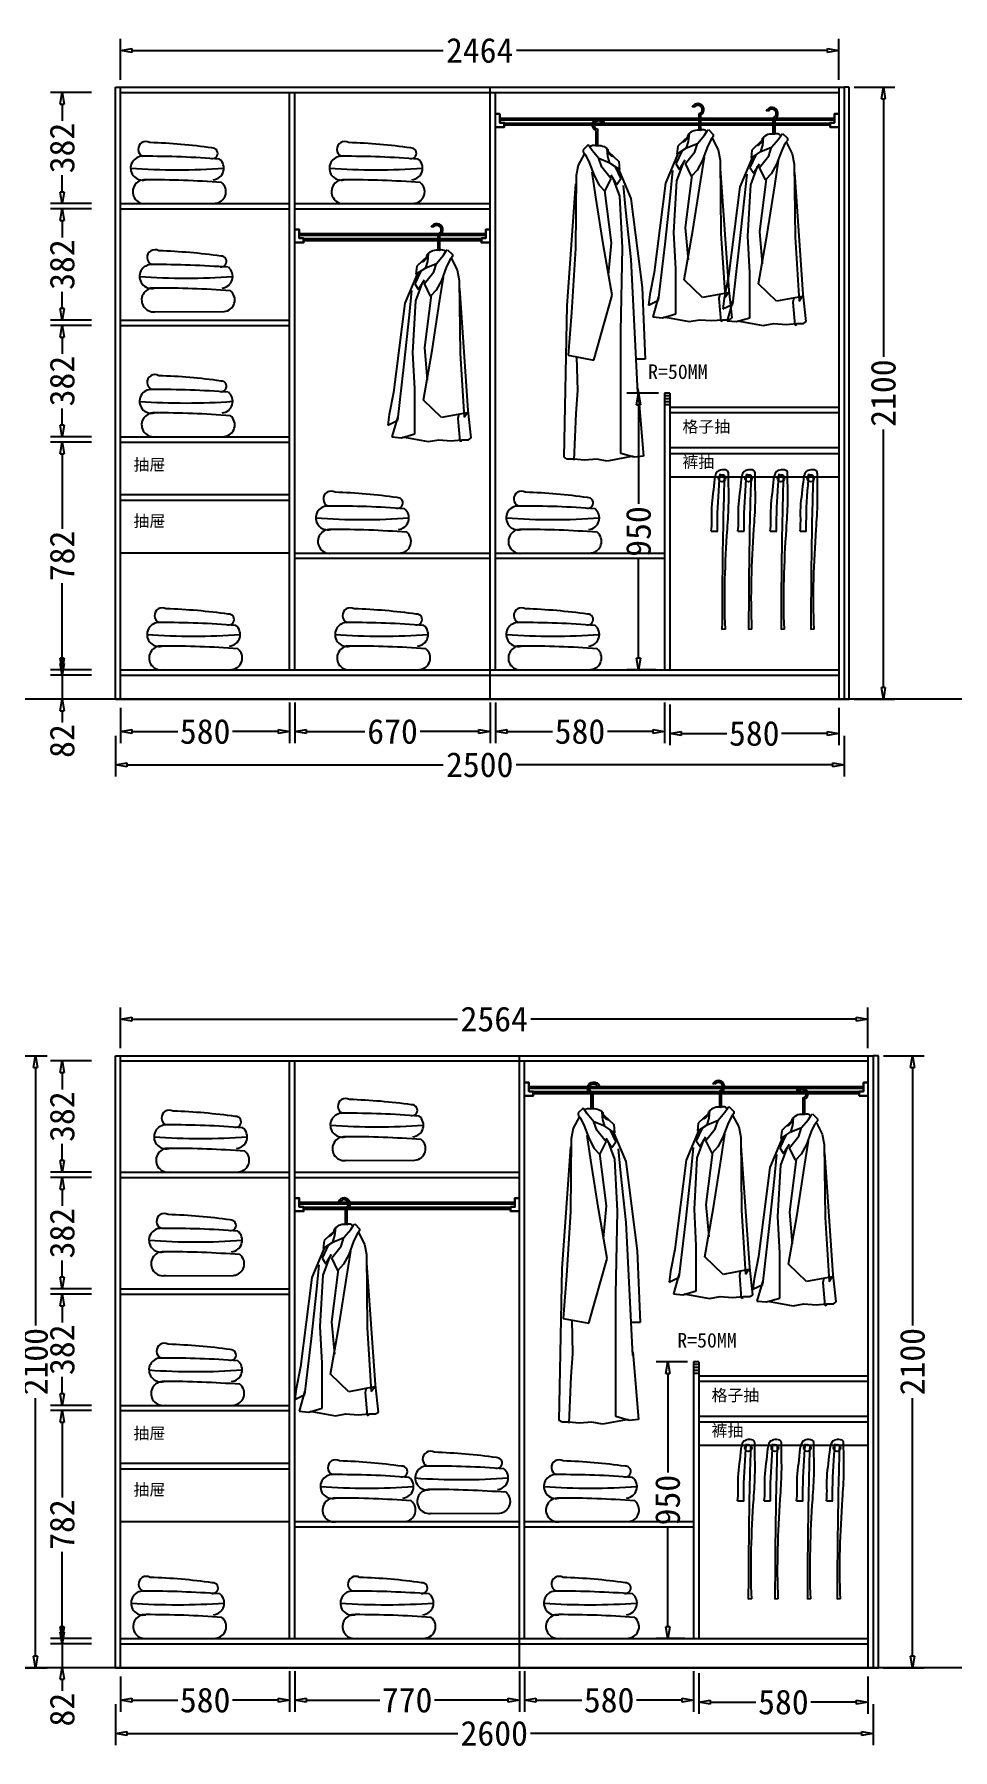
# Model space of a CAD drawing. Header units: millimetres. Extents: x 304407 to 361076, y -1262425 to -1203358.
# Drawn here: x 318315 to 321466, y -1242482 to -1236596 of the extents above; entities that cross this region are included whole.
import ezdxf

# ---------------------------------------------------------------- set-up
doc = ezdxf.new("R2010")
doc.units = ezdxf.units.MM
doc.header["$LTSCALE"] = 20
doc.layers.get('Defpoints').update_dxf_attribs({"color": 250})
for name, color, linetype in [('4', 1, 'Continuous'), ('6', 6, 'Continuous'), ('8', 8, 'Continuous'), ('LAYER10', 11, 'Continuous'), ('LAYER8', 11, 'Continuous'), ('图层3', 4, 'Continuous'), ('墙体', 40, 'Continuous')]:
    doc.layers.add(name, color=color, linetype=linetype)
doc.styles.get("Standard").update_dxf_attribs({"font": 'SimSun.ttf', "height": 85})
doc.styles.add('text', font='SimSun.ttf', dxfattribs={"height": 85})
doc.dimstyles.new('周文晶', dxfattribs={"dimtxt": 70, "dimasz": 40, "dimexe": 40, "dimexo": 30, "dimgap": 10, "dimtad": 0, "dimdec": 0, "dimtxsty": 'Standard', "dimblk": 'CLOSEDBLANK', "dimcen": 200, "dimclrd": 256, "dimclre": 256, "dimadec": 0, "dimazin": 0, "dimtfac": 1, "dimtdec": 0, "dimtmove": 0, "dimatfit": 3, "dimldrblk": 'CLOSEDBLANK', "dimfxl": 100, "dimfxlon": 1, "dimarcsym": 0})

# ---------------------------------------------------------------- blocks, each defined once
blk = doc.blocks.new('_ClosedBlank')
at = {"color": 0, "linetype": 'ByBlock', "lineweight": -2}
for p, q in [((-1, 0.17), (0, 0)), ((-1, 0.17), (-1, -0.17)), ((0, 0), (-1, -0.17))]:
    blk.add_line(p, q, dxfattribs=at)
blk = doc.blocks.new('*D1506')
at = {"lineweight": -2, "transparency": 16777216}
for p, q in [((318611.1, -1238907.1), (318611.1, -1239028.7)), ((319191.1, -1238888.7), (319191.1, -1239028.7)), ((318651.1, -1238988.7), (318807, -1238988.7)), ((319151.1, -1238988.7), (318995.1, -1238988.7))]:
    blk.add_line(p, q, dxfattribs=at)
at = {"layer": 'Defpoints', "color": 0, "transparency": 16777216}
for p in [(319191.1, -1238777.1), (318611.1, -1238877.1), (319191.1, -1238988.7)]:
    blk.add_point(p, dxfattribs=at)
at = {"lineweight": -2, "transparency": 16777216, "xscale": 40, "yscale": 40, "zscale": 40, "rotation": 180}
blk.add_blockref('_ClosedBlank', (318611.1, -1238988.7), dxfattribs=at)
at = {"lineweight": -2, "transparency": 16777216, "xscale": 40, "yscale": 40, "zscale": 40}
blk.add_blockref('_ClosedBlank', (319191.1, -1238988.7), dxfattribs=at)
at = {"color": 0, "transparency": 16777216, "insert": (318901.1, -1238988.7), "char_height": 85, "attachment_point": 5}
blk.add_mtext('580', dxfattribs=at)
blk = doc.blocks.new('*D1507')
at = {"lineweight": -2, "transparency": 16777216}
for p, q in [((319897.1, -1238888.7), (319897.1, -1239028.7)), ((320477.1, -1238888.7), (320477.1, -1239028.7)), ((319937.1, -1238988.7), (320093, -1238988.7)), ((320437.1, -1238988.7), (320281.1, -1238988.7))]:
    blk.add_line(p, q, dxfattribs=at)
at = {"layer": 'Defpoints', "color": 0, "transparency": 16777216}
for p in [(319897.1, -1236795.1), (320477.1, -1238777.1), (320477.1, -1238988.7)]:
    blk.add_point(p, dxfattribs=at)
at = {"lineweight": -2, "transparency": 16777216, "xscale": 40, "yscale": 40, "zscale": 40, "rotation": 180}
blk.add_blockref('_ClosedBlank', (319897.1, -1238988.7), dxfattribs=at)
at = {"lineweight": -2, "transparency": 16777216, "xscale": 40, "yscale": 40, "zscale": 40}
blk.add_blockref('_ClosedBlank', (320477.1, -1238988.7), dxfattribs=at)
at = {"color": 0, "transparency": 16777216, "insert": (320187.1, -1238988.7), "char_height": 85, "attachment_point": 5}
blk.add_mtext('580', dxfattribs=at)
blk = doc.blocks.new('*D1508')
at = {"lineweight": -2, "transparency": 16777216}
for p, q in [((318611.1, -1236751.7), (318611.1, -1236611.7)), ((321075.1, -1236751.7), (321075.1, -1236611.7)), ((318651.1, -1236651.7), (319717.4, -1236651.7)), ((321035.1, -1236651.7), (319968.8, -1236651.7))]:
    blk.add_line(p, q, dxfattribs=at)
at = {"layer": 'Defpoints', "color": 0, "transparency": 16777216}
for p in [(321075.1, -1236651.7), (318611.1, -1236795.1), (321075.1, -1236795.1)]:
    blk.add_point(p, dxfattribs=at)
at = {"lineweight": -2, "transparency": 16777216, "xscale": 40, "yscale": 40, "zscale": 40, "rotation": 180}
blk.add_blockref('_ClosedBlank', (318611.1, -1236651.7), dxfattribs=at)
at = {"lineweight": -2, "transparency": 16777216, "xscale": 40, "yscale": 40, "zscale": 40}
blk.add_blockref('_ClosedBlank', (321075.1, -1236651.7), dxfattribs=at)
at = {"color": 0, "transparency": 16777216, "insert": (319843.1, -1236651.7), "char_height": 85, "attachment_point": 5}
blk.add_mtext('2464', dxfattribs=at)
blk = doc.blocks.new('*D1509')
at = {"lineweight": -2, "transparency": 16777216}
for p, q in [((318593.1, -1239002.8), (318593.1, -1239142.8)), ((321093.1, -1239002.8), (321093.1, -1239142.8)), ((318633.1, -1239102.8), (319718.3, -1239102.8)), ((321053.1, -1239102.8), (319967.8, -1239102.8))]:
    blk.add_line(p, q, dxfattribs=at)
at = {"layer": 'Defpoints', "color": 0, "transparency": 16777216}
for p in [(318593.1, -1238877.1), (321093.1, -1238877.1), (321093.1, -1239102.8)]:
    blk.add_point(p, dxfattribs=at)
at = {"lineweight": -2, "transparency": 16777216, "xscale": 40, "yscale": 40, "zscale": 40, "rotation": 180}
blk.add_blockref('_ClosedBlank', (318593.1, -1239102.8), dxfattribs=at)
at = {"lineweight": -2, "transparency": 16777216, "xscale": 40, "yscale": 40, "zscale": 40}
blk.add_blockref('_ClosedBlank', (321093.1, -1239102.8), dxfattribs=at)
at = {"color": 0, "transparency": 16777216, "insert": (319843.1, -1239102.8), "char_height": 85, "attachment_point": 5}
blk.add_mtext('2500', dxfattribs=at)
blk = doc.blocks.new('*D1510')
at = {"lineweight": -2, "transparency": 16777216}
for p, q in [((321128, -1236777.1), (321268, -1236777.1)), ((321228, -1236817.1), (321228, -1237702.4)), ((321228, -1238837.1), (321228, -1237951.9)), ((321128, -1238877.1), (321268, -1238877.1))]:
    blk.add_line(p, q, dxfattribs=at)
at = {"layer": 'Defpoints', "color": 0, "transparency": 16777216}
for p in [(321093.1, -1236777.1), (321228, -1236777.1), (321093.1, -1238877.1)]:
    blk.add_point(p, dxfattribs=at)
at = {"lineweight": -2, "transparency": 16777216, "xscale": 40, "yscale": 40, "zscale": 40}
for p, rotation in [((321228, -1236777.1), 90), ((321228, -1238877.1), 270)]:
    blk.add_blockref('_ClosedBlank', p, dxfattribs=dict(at, rotation=rotation))
at = {"color": 0, "transparency": 16777216, "insert": (321228, -1237827.1), "char_height": 85, "attachment_point": 5, "rotation": 90}
blk.add_mtext('2100', dxfattribs=at)
blk = doc.blocks.new('*D1511')
at = {"lineweight": -2, "transparency": 16777216}
for p, q in [((320456.1, -1237827.1), (320348.1, -1237827.1)), ((320388.1, -1237867.1), (320388.1, -1238207.1)), ((320388.1, -1238737.1), (320388.1, -1238397.1)), ((320447.1, -1238777.1), (320348.1, -1238777.1))]:
    blk.add_line(p, q, dxfattribs=at)
at = {"layer": 'Defpoints', "color": 0, "transparency": 16777216}
for p in [(320486.1, -1237827.1), (320388.1, -1238777.1), (320477.1, -1238777.1)]:
    blk.add_point(p, dxfattribs=at)
at = {"lineweight": -2, "transparency": 16777216, "xscale": 40, "yscale": 40, "zscale": 40}
for p, rotation in [((320388.1, -1237827.1), 90), ((320388.1, -1238777.1), 270)]:
    blk.add_blockref('_ClosedBlank', p, dxfattribs=dict(at, rotation=rotation))
at = {"color": 0, "transparency": 16777216, "insert": (320388.1, -1238302.1), "char_height": 85, "attachment_point": 5, "rotation": 90}
blk.add_mtext('950', dxfattribs=at)
blk = doc.blocks.new('*D1512')
at = {"lineweight": -2, "transparency": 16777216}
for p, q in [((320495.1, -1238895.3), (320495.1, -1239035.3)), ((321075.1, -1238907.1), (321075.1, -1239035.3)), ((320535.1, -1238995.3), (320691, -1238995.3)), ((321035.1, -1238995.3), (320879.1, -1238995.3))]:
    blk.add_line(p, q, dxfattribs=at)
at = {"layer": 'Defpoints', "color": 0, "transparency": 16777216}
for p in [(320495.1, -1238777.1), (321075.1, -1238877.1), (321075.1, -1238995.3)]:
    blk.add_point(p, dxfattribs=at)
at = {"lineweight": -2, "transparency": 16777216, "xscale": 40, "yscale": 40, "zscale": 40, "rotation": 180}
blk.add_blockref('_ClosedBlank', (320495.1, -1238995.3), dxfattribs=at)
at = {"lineweight": -2, "transparency": 16777216, "xscale": 40, "yscale": 40, "zscale": 40}
blk.add_blockref('_ClosedBlank', (321075.1, -1238995.3), dxfattribs=at)
at = {"color": 0, "transparency": 16777216, "insert": (320785.1, -1238995.3), "char_height": 85, "attachment_point": 5}
blk.add_mtext('580', dxfattribs=at)
blk = doc.blocks.new('*D1513')
at = {"lineweight": -2, "transparency": 16777216}
for p, q in [((318410.8, -1238755.1), (318410.8, -1238715.1)), ((318510.8, -1238795.1), (318370.8, -1238795.1)), ((318410.8, -1238795.1), (318410.8, -1238877.1)), ((318510.8, -1238877.1), (318370.8, -1238877.1)), ((318410.8, -1238917.1), (318410.8, -1238957.1))]:
    blk.add_line(p, q, dxfattribs=at)
at = {"layer": 'Defpoints', "color": 0, "transparency": 16777216}
for p in [(318410.8, -1238795.1), (318611.1, -1238795.1), (318593.1, -1238877.1)]:
    blk.add_point(p, dxfattribs=at)
at = {"lineweight": -2, "transparency": 16777216, "xscale": 40, "yscale": 40, "zscale": 40}
for p, rotation in [((318410.8, -1238795.1), 270), ((318410.8, -1238877.1), 90)]:
    blk.add_blockref('_ClosedBlank', p, dxfattribs=dict(at, rotation=rotation))
at = {"color": 0, "transparency": 16777216, "insert": (318410.8, -1239021.2), "char_height": 85, "attachment_point": 5, "rotation": 90}
blk.add_mtext('82', dxfattribs=at)
blk = doc.blocks.new('*D1514')
at = {"lineweight": -2, "transparency": 16777216}
for p, q in [((318510.8, -1237995.1), (318370.8, -1237995.1)), ((318410.8, -1238035.1), (318410.8, -1238293)), ((318410.8, -1238737.1), (318410.8, -1238479.2)), ((318510.8, -1238777.1), (318370.8, -1238777.1))]:
    blk.add_line(p, q, dxfattribs=at)
at = {"layer": 'Defpoints', "color": 0, "transparency": 16777216}
for p in [(318410.8, -1237995.1), (318611.1, -1237995.1), (318611.1, -1238777.1)]:
    blk.add_point(p, dxfattribs=at)
at = {"lineweight": -2, "transparency": 16777216, "xscale": 40, "yscale": 40, "zscale": 40}
for p, rotation in [((318410.8, -1237995.1), 90), ((318410.8, -1238777.1), 270)]:
    blk.add_blockref('_ClosedBlank', p, dxfattribs=dict(at, rotation=rotation))
at = {"color": 0, "transparency": 16777216, "insert": (318410.8, -1238386.1), "char_height": 85, "attachment_point": 5, "rotation": 90}
blk.add_mtext('782', dxfattribs=at)
blk = doc.blocks.new('*D1515')
at = {"lineweight": -2, "transparency": 16777216}
for p, q in [((318510.8, -1237595.1), (318370.8, -1237595.1)), ((318410.8, -1237635.1), (318410.8, -1237692.8)), ((318410.8, -1237937.1), (318410.8, -1237879.5)), ((318510.8, -1237977.1), (318370.8, -1237977.1))]:
    blk.add_line(p, q, dxfattribs=at)
at = {"layer": 'Defpoints', "color": 0, "transparency": 16777216}
for p in [(318410.8, -1237595.1), (318611.1, -1237595.1), (318611.1, -1237977.1)]:
    blk.add_point(p, dxfattribs=at)
at = {"lineweight": -2, "transparency": 16777216, "xscale": 40, "yscale": 40, "zscale": 40}
for p, rotation in [((318410.8, -1237595.1), 90), ((318410.8, -1237977.1), 270)]:
    blk.add_blockref('_ClosedBlank', p, dxfattribs=dict(at, rotation=rotation))
at = {"color": 0, "transparency": 16777216, "insert": (318410.8, -1237786.1), "char_height": 85, "attachment_point": 5, "rotation": 90}
blk.add_mtext('382', dxfattribs=at)
blk = doc.blocks.new('*D1516')
at = {"lineweight": -2, "transparency": 16777216}
for p, q in [((318510.8, -1237195.1), (318370.8, -1237195.1)), ((318410.8, -1237235.1), (318410.8, -1237292.8)), ((318410.8, -1237537.1), (318410.8, -1237479.5)), ((318510.8, -1237577.1), (318370.8, -1237577.1))]:
    blk.add_line(p, q, dxfattribs=at)
at = {"layer": 'Defpoints', "color": 0, "transparency": 16777216}
for p in [(318410.8, -1237195.1), (318611.1, -1237195.1), (318611.1, -1237577.1)]:
    blk.add_point(p, dxfattribs=at)
at = {"lineweight": -2, "transparency": 16777216, "xscale": 40, "yscale": 40, "zscale": 40}
for p, rotation in [((318410.8, -1237195.1), 90), ((318410.8, -1237577.1), 270)]:
    blk.add_blockref('_ClosedBlank', p, dxfattribs=dict(at, rotation=rotation))
at = {"color": 0, "transparency": 16777216, "insert": (318410.8, -1237386.1), "char_height": 85, "attachment_point": 5, "rotation": 90}
blk.add_mtext('382', dxfattribs=at)
blk = doc.blocks.new('*D1517')
at = {"lineweight": -2, "transparency": 16777216}
for p, q in [((318510.8, -1236795.1), (318370.8, -1236795.1)), ((318410.8, -1236835.1), (318410.8, -1236892.8)), ((318410.8, -1237137.1), (318410.8, -1237079.5)), ((318510.8, -1237177.1), (318370.8, -1237177.1))]:
    blk.add_line(p, q, dxfattribs=at)
at = {"layer": 'Defpoints', "color": 0, "transparency": 16777216}
for p in [(318410.8, -1236795.1), (318611.1, -1236795.1), (318611.1, -1237177.1)]:
    blk.add_point(p, dxfattribs=at)
at = {"lineweight": -2, "transparency": 16777216, "xscale": 40, "yscale": 40, "zscale": 40}
for p, rotation in [((318410.8, -1236795.1), 90), ((318410.8, -1237177.1), 270)]:
    blk.add_blockref('_ClosedBlank', p, dxfattribs=dict(at, rotation=rotation))
at = {"color": 0, "transparency": 16777216, "insert": (318410.8, -1236986.1), "char_height": 85, "attachment_point": 5, "rotation": 90}
blk.add_mtext('382', dxfattribs=at)
blk = doc.blocks.new('*D1518')
at = {"lineweight": -2, "transparency": 16777216}
for p, q in [((319209.1, -1238888.7), (319209.1, -1239028.7)), ((319879.1, -1238888.7), (319879.1, -1239028.7)), ((319249.1, -1238988.7), (319449.3, -1238988.7)), ((319839.1, -1238988.7), (319638.9, -1238988.7))]:
    blk.add_line(p, q, dxfattribs=at)
at = {"layer": 'Defpoints', "color": 0, "transparency": 16777216}
for p in [(319209.1, -1238777.1), (319879.1, -1238777.1), (319879.1, -1238988.7)]:
    blk.add_point(p, dxfattribs=at)
at = {"lineweight": -2, "transparency": 16777216, "xscale": 40, "yscale": 40, "zscale": 40, "rotation": 180}
blk.add_blockref('_ClosedBlank', (319209.1, -1238988.7), dxfattribs=at)
at = {"lineweight": -2, "transparency": 16777216, "xscale": 40, "yscale": 40, "zscale": 40}
blk.add_blockref('_ClosedBlank', (319879.1, -1238988.7), dxfattribs=at)
at = {"color": 0, "transparency": 16777216, "insert": (319544.1, -1238988.7), "char_height": 85, "attachment_point": 5}
blk.add_mtext('670', dxfattribs=at)
blk = doc.blocks.new('*D1586')
at = {"lineweight": -2, "transparency": 16777216}
for p, q in [((318219.2, -1240100.9), (318359.2, -1240100.9)), ((318319.2, -1240140.9), (318319.2, -1241026.2)), ((318319.2, -1242160.9), (318319.2, -1241275.7)), ((318219.2, -1242200.9), (318359.2, -1242200.9))]:
    blk.add_line(p, q, dxfattribs=at)
at = {"layer": 'Defpoints', "color": 0, "transparency": 16777216}
for p in [(318184.3, -1240100.9), (318319.2, -1240100.9), (318184.3, -1242200.9)]:
    blk.add_point(p, dxfattribs=at)
at = {"lineweight": -2, "transparency": 16777216, "xscale": 40, "yscale": 40, "zscale": 40}
for p, rotation in [((318319.2, -1240100.9), 90), ((318319.2, -1242200.9), 270)]:
    blk.add_blockref('_ClosedBlank', p, dxfattribs=dict(at, rotation=rotation))
at = {"color": 0, "transparency": 16777216, "insert": (318319.2, -1241150.9), "char_height": 85, "attachment_point": 5, "rotation": 90}
blk.add_mtext('2100', dxfattribs=at)
blk = doc.blocks.new('*D1595')
at = {"lineweight": -2, "transparency": 16777216}
for p, q in [((318611.1, -1242230.9), (318611.1, -1242352.5)), ((319191.1, -1242212.5), (319191.1, -1242352.5)), ((318651.1, -1242312.5), (318807, -1242312.5)), ((319151.1, -1242312.5), (318995.1, -1242312.5))]:
    blk.add_line(p, q, dxfattribs=at)
at = {"layer": 'Defpoints', "color": 0, "transparency": 16777216}
for p in [(319191.1, -1242100.9), (318611.1, -1242200.9), (319191.1, -1242312.5)]:
    blk.add_point(p, dxfattribs=at)
at = {"lineweight": -2, "transparency": 16777216, "xscale": 40, "yscale": 40, "zscale": 40, "rotation": 180}
blk.add_blockref('_ClosedBlank', (318611.1, -1242312.5), dxfattribs=at)
at = {"lineweight": -2, "transparency": 16777216, "xscale": 40, "yscale": 40, "zscale": 40}
blk.add_blockref('_ClosedBlank', (319191.1, -1242312.5), dxfattribs=at)
at = {"color": 0, "transparency": 16777216, "insert": (318901.1, -1242312.5), "char_height": 85, "attachment_point": 5}
blk.add_mtext('580', dxfattribs=at)
blk = doc.blocks.new('*D1596')
at = {"lineweight": -2, "transparency": 16777216}
for p, q in [((319997.1, -1242212.5), (319997.1, -1242352.5)), ((320577.1, -1242212.5), (320577.1, -1242352.5)), ((320037.1, -1242312.5), (320193, -1242312.5)), ((320537.1, -1242312.5), (320381.1, -1242312.5))]:
    blk.add_line(p, q, dxfattribs=at)
at = {"layer": 'Defpoints', "color": 0, "transparency": 16777216}
for p in [(319997.1, -1240118.9), (320577.1, -1242100.9), (320577.1, -1242312.5)]:
    blk.add_point(p, dxfattribs=at)
at = {"lineweight": -2, "transparency": 16777216, "xscale": 40, "yscale": 40, "zscale": 40, "rotation": 180}
blk.add_blockref('_ClosedBlank', (319997.1, -1242312.5), dxfattribs=at)
at = {"lineweight": -2, "transparency": 16777216, "xscale": 40, "yscale": 40, "zscale": 40}
blk.add_blockref('_ClosedBlank', (320577.1, -1242312.5), dxfattribs=at)
at = {"color": 0, "transparency": 16777216, "insert": (320287.1, -1242312.5), "char_height": 85, "attachment_point": 5}
blk.add_mtext('580', dxfattribs=at)
blk = doc.blocks.new('*D1597')
at = {"lineweight": -2, "transparency": 16777216}
for p, q in [((318611.1, -1240075.6), (318611.1, -1239935.6)), ((321175.1, -1240075.6), (321175.1, -1239935.6)), ((318651.1, -1239975.6), (319767.4, -1239975.6)), ((321135.1, -1239975.6), (320018.8, -1239975.6))]:
    blk.add_line(p, q, dxfattribs=at)
at = {"layer": 'Defpoints', "color": 0, "transparency": 16777216}
for p in [(321175.1, -1239975.6), (318611.1, -1240118.9), (321175.1, -1240118.9)]:
    blk.add_point(p, dxfattribs=at)
at = {"lineweight": -2, "transparency": 16777216, "xscale": 40, "yscale": 40, "zscale": 40, "rotation": 180}
blk.add_blockref('_ClosedBlank', (318611.1, -1239975.6), dxfattribs=at)
at = {"lineweight": -2, "transparency": 16777216, "xscale": 40, "yscale": 40, "zscale": 40}
blk.add_blockref('_ClosedBlank', (321175.1, -1239975.6), dxfattribs=at)
at = {"color": 0, "transparency": 16777216, "insert": (319893.1, -1239975.6), "char_height": 85, "attachment_point": 5}
blk.add_mtext('2564', dxfattribs=at)
blk = doc.blocks.new('*D1598')
at = {"lineweight": -2, "transparency": 16777216}
for p, q in [((318593.1, -1242326.6), (318593.1, -1242466.6)), ((321193.1, -1242326.6), (321193.1, -1242466.6)), ((318633.1, -1242426.6), (319768.3, -1242426.6)), ((321153.1, -1242426.6), (320017.8, -1242426.6))]:
    blk.add_line(p, q, dxfattribs=at)
at = {"layer": 'Defpoints', "color": 0, "transparency": 16777216}
for p in [(318593.1, -1242200.9), (321193.1, -1242200.9), (321193.1, -1242426.6)]:
    blk.add_point(p, dxfattribs=at)
at = {"lineweight": -2, "transparency": 16777216, "xscale": 40, "yscale": 40, "zscale": 40, "rotation": 180}
blk.add_blockref('_ClosedBlank', (318593.1, -1242426.6), dxfattribs=at)
at = {"lineweight": -2, "transparency": 16777216, "xscale": 40, "yscale": 40, "zscale": 40}
blk.add_blockref('_ClosedBlank', (321193.1, -1242426.6), dxfattribs=at)
at = {"color": 0, "transparency": 16777216, "insert": (319893.1, -1242426.6), "char_height": 85, "attachment_point": 5}
blk.add_mtext('2600', dxfattribs=at)
blk = doc.blocks.new('*D1599')
at = {"lineweight": -2, "transparency": 16777216}
for p, q in [((321228, -1240100.9), (321368, -1240100.9)), ((321328, -1240140.9), (321328, -1241026.2)), ((321328, -1242160.9), (321328, -1241275.7)), ((321228, -1242200.9), (321368, -1242200.9))]:
    blk.add_line(p, q, dxfattribs=at)
at = {"layer": 'Defpoints', "color": 0, "transparency": 16777216}
for p in [(321193.1, -1240100.9), (321328, -1240100.9), (321193.1, -1242200.9)]:
    blk.add_point(p, dxfattribs=at)
at = {"lineweight": -2, "transparency": 16777216, "xscale": 40, "yscale": 40, "zscale": 40}
for p, rotation in [((321328, -1240100.9), 90), ((321328, -1242200.9), 270)]:
    blk.add_blockref('_ClosedBlank', p, dxfattribs=dict(at, rotation=rotation))
at = {"color": 0, "transparency": 16777216, "insert": (321328, -1241150.9), "char_height": 85, "attachment_point": 5, "rotation": 90}
blk.add_mtext('2100', dxfattribs=at)
blk = doc.blocks.new('*D1600')
at = {"lineweight": -2, "transparency": 16777216}
for p, q in [((320556.1, -1241150.9), (320448.1, -1241150.9)), ((320488.1, -1241190.9), (320488.1, -1241530.9)), ((320488.1, -1242060.9), (320488.1, -1241720.9)), ((320547.1, -1242100.9), (320448.1, -1242100.9))]:
    blk.add_line(p, q, dxfattribs=at)
at = {"layer": 'Defpoints', "color": 0, "transparency": 16777216}
for p in [(320586.1, -1241150.9), (320488.1, -1242100.9), (320577.1, -1242100.9)]:
    blk.add_point(p, dxfattribs=at)
at = {"lineweight": -2, "transparency": 16777216, "xscale": 40, "yscale": 40, "zscale": 40}
for p, rotation in [((320488.1, -1241150.9), 90), ((320488.1, -1242100.9), 270)]:
    blk.add_blockref('_ClosedBlank', p, dxfattribs=dict(at, rotation=rotation))
at = {"color": 0, "transparency": 16777216, "insert": (320488.1, -1241625.9), "char_height": 85, "attachment_point": 5, "rotation": 90}
blk.add_mtext('950', dxfattribs=at)
blk = doc.blocks.new('*D1601')
at = {"lineweight": -2, "transparency": 16777216}
for p, q in [((320595.1, -1242219.2), (320595.1, -1242359.2)), ((321175.1, -1242230.9), (321175.1, -1242359.2)), ((320635.1, -1242319.2), (320791, -1242319.2)), ((321135.1, -1242319.2), (320979.1, -1242319.2))]:
    blk.add_line(p, q, dxfattribs=at)
at = {"layer": 'Defpoints', "color": 0, "transparency": 16777216}
for p in [(320595.1, -1242100.9), (321175.1, -1242200.9), (321175.1, -1242319.2)]:
    blk.add_point(p, dxfattribs=at)
at = {"lineweight": -2, "transparency": 16777216, "xscale": 40, "yscale": 40, "zscale": 40, "rotation": 180}
blk.add_blockref('_ClosedBlank', (320595.1, -1242319.2), dxfattribs=at)
at = {"lineweight": -2, "transparency": 16777216, "xscale": 40, "yscale": 40, "zscale": 40}
blk.add_blockref('_ClosedBlank', (321175.1, -1242319.2), dxfattribs=at)
at = {"color": 0, "transparency": 16777216, "insert": (320885.1, -1242319.2), "char_height": 85, "attachment_point": 5}
blk.add_mtext('580', dxfattribs=at)
blk = doc.blocks.new('*D1602')
at = {"lineweight": -2, "transparency": 16777216}
for p, q in [((318410.8, -1242078.9), (318410.8, -1242038.9)), ((318510.8, -1242118.9), (318370.8, -1242118.9)), ((318410.8, -1242118.9), (318410.8, -1242200.9)), ((318510.8, -1242200.9), (318370.8, -1242200.9)), ((318410.8, -1242240.9), (318410.8, -1242280.9))]:
    blk.add_line(p, q, dxfattribs=at)
at = {"layer": 'Defpoints', "color": 0, "transparency": 16777216}
for p in [(318410.8, -1242118.9), (318611.1, -1242118.9), (318593.1, -1242200.9)]:
    blk.add_point(p, dxfattribs=at)
at = {"lineweight": -2, "transparency": 16777216, "xscale": 40, "yscale": 40, "zscale": 40}
for p, rotation in [((318410.8, -1242118.9), 270), ((318410.8, -1242200.9), 90)]:
    blk.add_blockref('_ClosedBlank', p, dxfattribs=dict(at, rotation=rotation))
at = {"color": 0, "transparency": 16777216, "insert": (318410.8, -1242345), "char_height": 85, "attachment_point": 5, "rotation": 90}
blk.add_mtext('82', dxfattribs=at)
blk = doc.blocks.new('*D1603')
at = {"lineweight": -2, "transparency": 16777216}
for p, q in [((318510.8, -1241318.9), (318370.8, -1241318.9)), ((318410.8, -1241358.9), (318410.8, -1241616.8)), ((318410.8, -1242060.9), (318410.8, -1241803.1)), ((318510.8, -1242100.9), (318370.8, -1242100.9))]:
    blk.add_line(p, q, dxfattribs=at)
at = {"layer": 'Defpoints', "color": 0, "transparency": 16777216}
for p in [(318410.8, -1241318.9), (318611.1, -1241318.9), (318611.1, -1242100.9)]:
    blk.add_point(p, dxfattribs=at)
at = {"lineweight": -2, "transparency": 16777216, "xscale": 40, "yscale": 40, "zscale": 40}
for p, rotation in [((318410.8, -1241318.9), 90), ((318410.8, -1242100.9), 270)]:
    blk.add_blockref('_ClosedBlank', p, dxfattribs=dict(at, rotation=rotation))
at = {"color": 0, "transparency": 16777216, "insert": (318410.8, -1241709.9), "char_height": 85, "attachment_point": 5, "rotation": 90}
blk.add_mtext('782', dxfattribs=at)
blk = doc.blocks.new('*D1604')
at = {"lineweight": -2, "transparency": 16777216}
for p, q in [((318510.8, -1240918.9), (318370.8, -1240918.9)), ((318410.8, -1240958.9), (318410.8, -1241016.6)), ((318410.8, -1241260.9), (318410.8, -1241203.3)), ((318510.8, -1241300.9), (318370.8, -1241300.9))]:
    blk.add_line(p, q, dxfattribs=at)
at = {"layer": 'Defpoints', "color": 0, "transparency": 16777216}
for p in [(318410.8, -1240918.9), (318611.1, -1240918.9), (318611.1, -1241300.9)]:
    blk.add_point(p, dxfattribs=at)
at = {"lineweight": -2, "transparency": 16777216, "xscale": 40, "yscale": 40, "zscale": 40}
for p, rotation in [((318410.8, -1240918.9), 90), ((318410.8, -1241300.9), 270)]:
    blk.add_blockref('_ClosedBlank', p, dxfattribs=dict(at, rotation=rotation))
at = {"color": 0, "transparency": 16777216, "insert": (318410.8, -1241109.9), "char_height": 85, "attachment_point": 5, "rotation": 90}
blk.add_mtext('382', dxfattribs=at)
blk = doc.blocks.new('*D1605')
at = {"lineweight": -2, "transparency": 16777216}
for p, q in [((318510.8, -1240518.9), (318370.8, -1240518.9)), ((318410.8, -1240558.9), (318410.8, -1240616.6)), ((318410.8, -1240860.9), (318410.8, -1240803.3)), ((318510.8, -1240900.9), (318370.8, -1240900.9))]:
    blk.add_line(p, q, dxfattribs=at)
at = {"layer": 'Defpoints', "color": 0, "transparency": 16777216}
for p in [(318410.8, -1240518.9), (318611.1, -1240518.9), (318611.1, -1240900.9)]:
    blk.add_point(p, dxfattribs=at)
at = {"lineweight": -2, "transparency": 16777216, "xscale": 40, "yscale": 40, "zscale": 40}
for p, rotation in [((318410.8, -1240518.9), 90), ((318410.8, -1240900.9), 270)]:
    blk.add_blockref('_ClosedBlank', p, dxfattribs=dict(at, rotation=rotation))
at = {"color": 0, "transparency": 16777216, "insert": (318410.8, -1240709.9), "char_height": 85, "attachment_point": 5, "rotation": 90}
blk.add_mtext('382', dxfattribs=at)
blk = doc.blocks.new('*D1606')
at = {"lineweight": -2, "transparency": 16777216}
for p, q in [((318510.8, -1240118.9), (318370.8, -1240118.9)), ((318410.8, -1240158.9), (318410.8, -1240216.6)), ((318410.8, -1240460.9), (318410.8, -1240403.3)), ((318510.8, -1240500.9), (318370.8, -1240500.9))]:
    blk.add_line(p, q, dxfattribs=at)
at = {"layer": 'Defpoints', "color": 0, "transparency": 16777216}
for p in [(318410.8, -1240118.9), (318611.1, -1240118.9), (318611.1, -1240500.9)]:
    blk.add_point(p, dxfattribs=at)
at = {"lineweight": -2, "transparency": 16777216, "xscale": 40, "yscale": 40, "zscale": 40}
for p, rotation in [((318410.8, -1240118.9), 90), ((318410.8, -1240500.9), 270)]:
    blk.add_blockref('_ClosedBlank', p, dxfattribs=dict(at, rotation=rotation))
at = {"color": 0, "transparency": 16777216, "insert": (318410.8, -1240309.9), "char_height": 85, "attachment_point": 5, "rotation": 90}
blk.add_mtext('382', dxfattribs=at)
blk = doc.blocks.new('*D1607')
at = {"lineweight": -2, "transparency": 16777216}
for p, q in [((319209.1, -1242212.5), (319209.1, -1242352.5)), ((319979.1, -1242212.5), (319979.1, -1242352.5)), ((319249.1, -1242312.5), (319500.3, -1242312.5)), ((319939.1, -1242312.5), (319687.9, -1242312.5))]:
    blk.add_line(p, q, dxfattribs=at)
at = {"layer": 'Defpoints', "color": 0, "transparency": 16777216}
for p in [(319209.1, -1242100.9), (319979.1, -1242100.9), (319979.1, -1242312.5)]:
    blk.add_point(p, dxfattribs=at)
at = {"lineweight": -2, "transparency": 16777216, "xscale": 40, "yscale": 40, "zscale": 40, "rotation": 180}
blk.add_blockref('_ClosedBlank', (319209.1, -1242312.5), dxfattribs=at)
at = {"lineweight": -2, "transparency": 16777216, "xscale": 40, "yscale": 40, "zscale": 40}
blk.add_blockref('_ClosedBlank', (319979.1, -1242312.5), dxfattribs=at)
at = {"color": 0, "transparency": 16777216, "insert": (319594.1, -1242312.5), "char_height": 85, "attachment_point": 5}
blk.add_mtext('770', dxfattribs=at)
blk = doc.blocks.new('A$C1C5764E0')
at = {"layer": '8'}
for p, q in [((172.3, 708.4), (172.3, 657.4)), ((178.3, 708.4), (178.3, 657.4)), ((191.5, 639.3), (201.2, 654.6)), ((201.2, 654.6), (205.3, 658.7)), ((205.3, 658.7), (222, 642.1)), ((99.9, 601.9), (97.1, 574.2)), ((97.1, 574.2), (130.4, 596.4)), ((135.3, 635.3), (99.9, 601.9)), ((130.4, 596.4), (137.4, 618.5)), ((130.4, 596.4), (167.9, 611.6)), ((137.4, 618.5), (140.1, 644.9)), ((158.2, 582.5), (167.9, 611.6)), ((167.9, 611.6), (191.5, 639.3)), ((201.2, 597.8), (184.5, 553.4)), ((213.6, 624.1), (201.2, 597.8)), ((222, 635.2), (213.6, 624.1)), ((217.8, 629.6), (238.6, 589.4)), ((222, 642.1), (222, 635.2)), ((238.6, 589.4), (245.5, 553.4)), ((103, 580.9), (58.4, 475.1)), ((113.7, 585.2), (93.2, 541.7)), ((93.2, 541.7), (106.3, 522.1)), ((96.5, 482.8), (119.4, 544.9)), ((106.3, 522.1), (125.9, 554.7)), ((126.3, 542.3), (158.2, 582.5)), ((147.1, 499.3), (126.3, 542.3)), ((184.5, 553.4), (166.5, 520.1)), ((178.3, 479.5), (191.3, 564.6)), ((245.5, 553.4), (248.3, 302.5)), ((58.4, 475.1), (19.5, 168.8)), ((75, 435), (83.4, 518.8)), ((86.6, 306.3), (96.5, 482.8)), ((148.8, 502.4), (125.9, 322.6)), ((166.5, 520.1), (147.1, 499.3)), ((152.1, 312.8), (178.3, 479.5)), ((276.4, 106.8), (247, 525.3)), ((57, 265.8), (75, 435)), ((93.2, 180.9), (86.6, 306.3)), ((122.6, 142.8), (152.1, 312.8)), ((125.9, 322.6), (135.7, 211.4)), ((248.3, 302.5), (262.2, 83.5)), ((34.3, 73.1), (57, 265.8)), ((93.2, 26.2), (93.2, 180.9)), ((19.5, 168.8), (4.8, 92.7)), ((184.8, 82.8), (122.6, 142.8)), ((4.8, 92.7), (0, 56.7)), ((0, 56.7), (34.3, 73.1)), ((34.3, 86.2), (14.7, 16.3)), ((273.1, 99.1), (184.8, 82.8)), ((244.2, 93.8), (240.9, 79.6)), ((240.9, 79.6), (247.4, 1.1)), ((262.2, 83.5), (273.1, 99.1)), ((286.7, 13.1), (276.4, 106.8)), ((14.7, 16.3), (47.4, 13.1)), ((47.4, 13.1), (93.2, 26.2)), ((50.7, 16.3), (139, 0)), ((139, 0), (175, 6.5)), ((175, 6.5), (217.5, 3.3)), ((217.5, 3.3), (253.5, 6.5)), ((247.4, 1.1), (254, 3.3)), ((253.5, 6.5), (276.9, 6.5)), ((276.9, 6.5), (286.7, 13.1))]:
    blk.add_line(p, q, dxfattribs=at)
for centre, radius, start, end in [((168.9, 727.1), 20.9, 296.63379, 159.52854), ((168.9, 727.1), 14.9, 296.63379, 150.61748), ((175.9, 709.9), 3.91, 94.6712, 201.96259), ((168.9, 613.1), 43.9, 77.69929, 138.59655), ((186.2, 639.8), 18, 42.48003, 116.33917), ((110.9, 641.2), 25.1, 286.26362, 2.02477)]:
    blk.add_arc(centre, radius, start, end, dxfattribs=at)
blk = doc.blocks.new('A$C4F477F88')
at = {"layer": 'LAYER10'}
blk.add_blockref('A$C1C5764E0', (0, 0), dxfattribs=at)
blk = doc.blocks.new('A$C5E603B19')
at = {"layer": 'LAYER8'}
blk.add_blockref('A$C4F477F88', (0, 0), dxfattribs=at)
blk = doc.blocks.new('A$C1B0A679D')
at = {"layer": '图层3'}
blk.add_blockref('A$C5E603B19', (0, 0), dxfattribs=at)
blk = doc.blocks.new('A$C52EB379C')
at = {"layer": '8'}
for p, q in [((163.3, 1134.6), (163.3, 1083.5)), ((169.3, 1134.6), (169.3, 1083.5)), ((126.4, 1061.5), (91, 1028.1)), ((128.4, 1044.7), (131.2, 1071)), ((159, 1037.8), (182.5, 1065.5)), ((182.5, 1065.5), (192.3, 1080.7)), ((192.3, 1080.7), (196.4, 1084.9)), ((196.4, 1084.9), (213.1, 1068.3)), ((213.1, 1061.3), (204.7, 1050.2)), ((213.1, 1068.3), (213.1, 1061.3)), ((94.1, 1007.1), (49.5, 901.3)), ((104.8, 1011.4), (84.3, 967.8)), ((91, 1028.1), (88.2, 1000.3)), ((88.2, 1000.3), (121.5, 1022.5)), ((117.4, 968.5), (149.3, 1008.7)), ((121.5, 1022.5), (128.4, 1044.7)), ((121.5, 1022.5), (159, 1037.8)), ((149.3, 1008.7), (159, 1037.8)), ((192.3, 1023.9), (175.6, 979.5)), ((204.7, 1050.2), (192.3, 1023.9)), ((208.9, 1055.8), (229.7, 1015.6)), ((229.7, 1015.6), (236.6, 979.5)), ((66.1, 861.1), (74.5, 944.9)), ((84.3, 967.8), (97.4, 948.2)), ((87.6, 909), (110.5, 971.1)), ((97.4, 948.2), (117, 980.9)), ((138.2, 925.5), (117.4, 968.5)), ((157.6, 946.3), (138.2, 925.5)), ((175.6, 979.5), (157.6, 946.3)), ((169.3, 905.7), (182.4, 990.7)), ((236.6, 979.5), (239.4, 728.7)), ((267.5, 533), (238.1, 951.5)), ((49.5, 901.3), (10.6, 595)), ((77.7, 732.4), (87.6, 909)), ((139.9, 928.6), (117, 748.8)), ((143.2, 738.9), (169.3, 905.7)), ((48.1, 692), (66.1, 861.1)), ((84.3, 444.7), (77.7, 732.4)), ((113.7, 568.9), (143.2, 738.9)), ((117, 748.8), (126.8, 637.6)), ((239.4, 728.7), (253.3, 509.7)), ((25.4, 235.4), (48.1, 692)), ((10.6, 595), (0, 349)), ((175.9, 346.6), (113.7, 568.9)), ((277.8, 13.1), (267.5, 533)), ((253.3, 509.7), (264.2, 362.9)), ((84.3, 26.2), (84.3, 444.7)), ((264.2, 362.9), (175.9, 346.6)), ((235.3, 357.6), (232, 242)), ((0, 349), (31, 349)), ((25.4, 248.5), (5.8, 16.3)), ((232, 242), (238.5, 163.5)), ((238.5, 163.5), (245.1, 3.3)), ((5.8, 16.3), (38.5, 13.1)), ((38.5, 13.1), (84.3, 26.2)), ((41.7, 16.3), (130.1, 0)), ((130.1, 0), (166.1, 6.5)), ((166.1, 6.5), (208.6, 3.3)), ((208.6, 3.3), (244.6, 6.5)), ((244.6, 6.5), (268, 6.5)), ((268, 6.5), (277.8, 13.1))]:
    blk.add_line(p, q, dxfattribs=at)
for centre, radius, start, end in [((160, 1153.2), 20.9, 296.63379, 159.52854), ((160, 1153.2), 14.9, 296.63379, 150.61748), ((167, 1136), 3.91, 94.6712, 201.96259), ((102, 1067.4), 25.1, 286.26362, 2.02477), ((160, 1039.2), 43.9, 77.69929, 138.59655), ((177.3, 1066), 18, 42.48003, 116.33917)]:
    blk.add_arc(centre, radius, start, end, dxfattribs=at)
blk = doc.blocks.new('A$C05785CA5')
at = {"layer": 'LAYER10'}
blk.add_blockref('A$C52EB379C', (0, 0), dxfattribs=at)
blk = doc.blocks.new('A$C100967EE')
at = {"layer": 'LAYER10'}
blk.add_blockref('A$C05785CA5', (0, 0), dxfattribs=at)
blk = doc.blocks.new('A$C65D30603')
at = {"layer": 'LAYER8'}
blk.add_blockref('A$C100967EE', (0, 0), dxfattribs=at)
blk = doc.blocks.new('A$C50CE712E')
at = {"layer": '图层3'}
blk.add_blockref('A$C65D30603', (0, 0), dxfattribs=at)
blk = doc.blocks.new('A$C11F00F61')
at = {"color": 8}
blk.add_line((48.2, 0), (290.3, 1.2), dxfattribs=at)
at = {"layer": '墙体', "color": 8}
for centre, radius, start, end in [((52.6, 186.6), 26.7, 59.80213, 244.0801), ((9.8, -1698.7), 1909.1, 81.89814, 88.31115), ((280.3, 173), 18.4, 260.15505, 94.41573), ((41, 121.6), 41, 86.08337, 284.09881), ((159.2, 2329.1), 2213.2, 265.87556, 274.15905), ((53.8, -3125.6), 3288.1, 85.62439, 90.17553), ((279.7, 121.7), 40, 274.94064, 51.31651), ((48.2, 41), 41, 86.08337, 284.09881), ((61, -3206.2), 3288.1, 85.62439, 90.17553), ((286.9, 41.1), 40, 274.94064, 51.31651)]:
    blk.add_arc(centre, radius, start, end, dxfattribs=at)
blk = doc.blocks.new('A$C3B9601DC')
at = {"layer": '4', "color": 8}
blk.add_line((62, 1.5), (47.4, 0), dxfattribs=at)
for points, knots in [([(62, 1.5), (55.4, 144.3), (62.8, 324.3), (78.7, 548.8), (75.2, 622.1), (75.7, 684.6), (46.8, 686.9), (17.9, 676.1), (12.7, 599.8), (-1.5, 524.3), (4.4, 450.4), (0, 421.8)], [0, 0, 0, 0, 428.516837, 544.203019, 664.137455, 677.621305, 701.749401, 722.125787, 770.743064, 895.133582, 980.731534, 980.731534, 980.731534, 980.731534]), ([(37.8, 667.5), (32.8, 603.2), (26.4, 521.3), (26.8, 439.3), (26.9, 421.8)], [0, 0, 0, 0, 193.394932, 246.046188, 246.046188, 246.046188, 246.046188])]:
    blk.add_open_spline(points, degree=3, knots=knots, dxfattribs=at)
blk.add_spline([(57.6, 658.7), (53.2, 497.8), (47.4, 0)], degree=3, dxfattribs=at)
blk.add_open_spline([(1.4, 421.8), (10.7, 421.8), (19.9, 421.8), (29.2, 421.8)], degree=3, dxfattribs=at)
at = {"layer": '6', "color": 8}
blk.add_circle((47.2, 648.9), 15, dxfattribs=at)
blk = doc.blocks.new('edr334343')
at = {"layer": '6', "color": 8, "xscale": 0.7999999999301508, "yscale": 0.7999999999301508, "zscale": 0.7999999999301508}
for p in [(311012.9, -1202094.7), (311104.2, -1202094.7), (311215.5, -1202094.7), (311317.6, -1202094.7)]:
    blk.add_blockref('A$C3B9601DC', p, dxfattribs=at)

msp = doc.modelspace()

# ---------------------------------------------------------------- linework, layer by layer
for p, q in [((318593.1, -1238877.1), (318593.1, -1236777.1)), ((318593.1, -1236777.1), (321093.1, -1236777.1)), ((318611.1, -1238877.1), (318611.1, -1236777.1)), ((319879.1, -1238877.1), (319879.1, -1236777.1)), ((321075.1, -1236777.1), (321075.1, -1238877.1)), ((321093.1, -1236777.1), (321093.1, -1238877.1)), ((321111.1, -1236777.1), (321093.1, -1236777.1)), ((321111.1, -1238877.1), (321111.1, -1236777.1)), ((318611.1, -1236795.1), (321075.1, -1236795.1)), ((319191.1, -1238777.1), (319191.1, -1236795.1)), ((319209.1, -1238777.1), (319209.1, -1236795.1)), ((319897.1, -1238777.1), (319897.1, -1236795.1)), ((318611.1, -1237177.1), (319191.1, -1237177.1)), ((318611.1, -1237195.1), (319191.1, -1237195.1)), ((319209.1, -1237177.1), (319879.1, -1237177.1)), ((319209.1, -1237195.1), (319879.1, -1237195.1)), ((318611.1, -1237577.1), (319191.1, -1237577.1)), ((318611.1, -1237595.1), (319191.1, -1237595.1)), ((320477.1, -1237827.1), (320477.1, -1238777.1)), ((320495.1, -1237827.1), (320477.1, -1237827.1)), ((320495.1, -1237837.1), (320477.1, -1237837.1)), ((320495.1, -1237847.1), (320477.1, -1237847.1)), ((320495.1, -1237827.1), (320495.1, -1238777.1)), ((320495.1, -1237857.1), (320477.1, -1237857.1)), ((320495.1, -1237867.1), (320477.1, -1237867.1)), ((321075.1, -1237877.1), (320495.1, -1237877.1)), ((321075.1, -1237895.1), (320495.1, -1237895.1)), ((318611.1, -1237977.1), (319191.1, -1237977.1)), ((318611.1, -1237995.1), (319191.1, -1237995.1)), ((321075.1, -1238015.1), (320495.1, -1238015.1)), ((321075.1, -1238035.1), (320495.1, -1238035.1)), ((321075.1, -1238115.1), (320495.1, -1238115.1)), ((318611.1, -1238175.1), (319191.1, -1238175.1)), ((318611.1, -1238195.1), (319191.1, -1238195.1)), ((318611.1, -1238375.1), (319191.1, -1238375.1)), ((319879.1, -1238377.1), (319209.1, -1238377.1)), ((320477.1, -1238377.1), (319897.1, -1238377.1)), ((319879.1, -1238395.1), (319209.1, -1238395.1)), ((320477.1, -1238395.1), (319897.1, -1238395.1)), ((318611.1, -1238777.1), (321075.1, -1238777.1)), ((318611.1, -1238795.1), (321075.1, -1238795.1)), ((318593.1, -1238877.1), (321093.1, -1238877.1)), ((321093.1, -1238877.1), (321111.1, -1238877.1)), ((318593.1, -1242200.9), (318593.1, -1240100.9)), ((318593.1, -1240100.9), (321193.1, -1240100.9)), ((318611.1, -1242200.9), (318611.1, -1240100.9)), ((318611.1, -1240118.9), (321175.1, -1240118.9)), ((319191.1, -1242100.9), (319191.1, -1240118.9)), ((319209.1, -1242100.9), (319209.1, -1240118.9)), ((319979.1, -1242200.9), (319979.1, -1240100.9)), ((319997.1, -1242100.9), (319997.1, -1240118.9)), ((321175.1, -1240100.9), (321175.1, -1242200.9)), ((321193.1, -1240100.9), (321193.1, -1242200.9)), ((321211.1, -1240100.9), (321193.1, -1240100.9)), ((321211.1, -1242200.9), (321211.1, -1240100.9)), ((318611.1, -1240500.9), (319191.1, -1240500.9)), ((319209.1, -1240500.9), (319979.1, -1240500.9)), ((318611.1, -1240518.9), (319191.1, -1240518.9)), ((319209.1, -1240518.9), (319979.1, -1240518.9)), ((318611.1, -1240900.9), (319191.1, -1240900.9)), ((318611.1, -1240918.9), (319191.1, -1240918.9)), ((320577.1, -1241150.9), (320577.1, -1242100.9)), ((320595.1, -1241150.9), (320577.1, -1241150.9)), ((320595.1, -1241160.9), (320577.1, -1241160.9)), ((320595.1, -1241170.9), (320577.1, -1241170.9)), ((320595.1, -1241180.9), (320577.1, -1241180.9)), ((320595.1, -1241190.9), (320577.1, -1241190.9)), ((320595.1, -1241150.9), (320595.1, -1242100.9)), ((321175.1, -1241200.9), (320595.1, -1241200.9)), ((321175.1, -1241218.9), (320595.1, -1241218.9)), ((318611.1, -1241300.9), (319191.1, -1241300.9)), ((318611.1, -1241318.9), (319191.1, -1241318.9)), ((321175.1, -1241338.9), (320595.1, -1241338.9)), ((321175.1, -1241358.9), (320595.1, -1241358.9)), ((321175.1, -1241438.9), (320595.1, -1241438.9)), ((318611.1, -1241498.9), (319191.1, -1241498.9)), ((318611.1, -1241518.9), (319191.1, -1241518.9)), ((318611.1, -1241698.9), (319191.1, -1241698.9)), ((319979.1, -1241700.9), (319209.1, -1241700.9)), ((319979.1, -1241718.9), (319209.1, -1241718.9)), ((320577.1, -1241700.9), (319997.1, -1241700.9)), ((320577.1, -1241718.9), (319997.1, -1241718.9)), ((318611.1, -1242100.9), (321175.1, -1242100.9)), ((318611.1, -1242118.9), (321175.1, -1242118.9)), ((318593.1, -1242200.9), (321193.1, -1242200.9)), ((321193.1, -1242200.9), (321211.1, -1242200.9))]:
    msp.add_line(p, q)
at = {"color": 8}
for p, q in [((361075.9, -1238877.1), (304407.4, -1238877.1)), ((361075.9, -1238877.1), (304407.4, -1238877.1)), ((361075.9, -1242200.9), (304407.4, -1242200.9)), ((361075.9, -1242200.9), (304407.4, -1242200.9))]:
    msp.add_line(p, q, dxfattribs=at)
at = {"lineweight": 30}
for points in [[(319897.1, -1236869.4), (319912.1, -1236869.4), (319912.1, -1236899.4), (319927.1, -1236899.4), (319927.1, -1236914.4), (319897.1, -1236914.4)], [(321060.1, -1236884.4), (319912.1, -1236884.4)], [(321060.1, -1236889), (319912.1, -1236889)], [(321045.1, -1236901.5), (319927.1, -1236901.5)], [(321045.1, -1236906.9), (319927.1, -1236906.9)], [(321075.1, -1236869.4), (321060.1, -1236869.4), (321060.1, -1236899.4), (321045.1, -1236899.4), (321045.1, -1236914.4), (321075.1, -1236914.4)], [(319209.1, -1237265.8), (319224.1, -1237265.8), (319224.1, -1237295.8), (319239.1, -1237295.8), (319239.1, -1237310.8), (319209.1, -1237310.8)], [(319864.1, -1237280.8), (319224.1, -1237280.8)], [(319864.1, -1237285.4), (319224.1, -1237285.4)], [(319849.1, -1237297.9), (319239.1, -1237297.9)], [(319849.1, -1237303.3), (319239.1, -1237303.3)], [(319879.1, -1237265.8), (319864.1, -1237265.8), (319864.1, -1237295.8), (319849.1, -1237295.8), (319849.1, -1237310.8), (319879.1, -1237310.8)], [(319997.1, -1240193.3), (320012.1, -1240193.3), (320012.1, -1240223.3), (320027.1, -1240223.3), (320027.1, -1240238.3), (319997.1, -1240238.3)], [(321160.1, -1240208.3), (320012.1, -1240208.3)], [(321175.1, -1240193.3), (321160.1, -1240193.3), (321160.1, -1240223.3), (321145.1, -1240223.3), (321145.1, -1240238.3), (321175.1, -1240238.3)], [(321160.1, -1240212.8), (320012.1, -1240212.8)], [(321145.1, -1240225.3), (320027.1, -1240225.3)], [(321145.1, -1240230.8), (320027.1, -1240230.8)], [(319209.1, -1240589.6), (319224.1, -1240589.6), (319224.1, -1240619.6), (319239.1, -1240619.6), (319239.1, -1240634.6), (319209.1, -1240634.6)], [(319964.1, -1240604.6), (319224.1, -1240604.6)], [(319964.1, -1240609.2), (319224.1, -1240609.2)], [(319979.1, -1240589.6), (319964.1, -1240589.6), (319964.1, -1240619.6), (319949.1, -1240619.6), (319949.1, -1240634.6), (319979.1, -1240634.6)], [(319949.1, -1240621.7), (319239.1, -1240621.7)], [(319949.1, -1240627.1), (319239.1, -1240627.1)]]:
    msp.add_lwpolyline(points, dxfattribs=at)

# ---------------------------------------------------------------- block references
for name, p in [('A$C1B0A679D', (320422.6, -1237581.8)), ('A$C1B0A679D', (320676.9, -1237595)), ('A$C11F00F61', (318645.5, -1237177.1)), ('A$C11F00F61', (319327.4, -1237177.1)), ('A$C1B0A679D', (319527.4, -1237993.7)), ('A$C11F00F61', (318676, -1237548.5)), ('A$C11F00F61', (318676, -1237977.1)), ('edr334343', (9623.5, -36543.6)), ('A$C11F00F61', (319280.8, -1238377.1)), ('A$C11F00F61', (319934.1, -1238377.1)), ('A$C11F00F61', (318701.6, -1238777.1)), ('A$C11F00F61', (319346.6, -1238777.1)), ('A$C11F00F61', (319934.1, -1238777.1)), ('A$C1B0A679D', (320493.1, -1240934.2)), ('A$C11F00F61', (319330.5, -1240460.9)), ('A$C1B0A679D', (320779.7, -1240959.1)), ('A$C11F00F61', (318725.6, -1240500.9)), ('A$C1B0A679D', (319209.1, -1241336.8)), ('A$C11F00F61', (318708.4, -1240855.8)), ('A$C11F00F61', (318708.4, -1241300.9)), ('edr334343', (9713.8, -39871.6)), ('A$C11F00F61', (319296.4, -1241700.9)), ('A$C11F00F61', (319621.5, -1241671.5)), ('A$C11F00F61', (320063.2, -1241700.9)), ('A$C11F00F61', (318646.8, -1242100.9)), ('A$C11F00F61', (319365.1, -1242100.9)), ('A$C11F00F61', (320063.2, -1242100.9))]:
    msp.add_blockref(name, p)
at = {"xscale": -1}
for p in [(320411.1, -1238060.2), (320394, -1241365.4)]:
    msp.add_blockref('A$C50CE712E', p, dxfattribs=at)

# ---------------------------------------------------------------- texts
at = {"attachment_point": 1, "style": 'text'}
for s, insert, char_height, width in [('R=50MM', (320420.9, -1237728.6), 50, 419.038), ('格子抽', (320538.7, -1237922.2), 40, 305.609), ('抽屉', (318655.4, -1238052.8), 40, 305.609), ('裤抽', (320538.7, -1238043.5), 40, 305.609), ('抽屉', (318655.4, -1238246.1), 40, 305.609), ('R=50MM', (320520.9, -1241052.4), 50, 419.038), ('格子抽', (320638.7, -1241246.1), 40, 305.609), ('抽屉', (318655.4, -1241376.6), 40, 305.609), ('裤抽', (320638.7, -1241367.3), 40, 305.609), ('抽屉', (318655.4, -1241570), 40, 305.609)]:
    msp.add_mtext(s, dxfattribs=dict(at, insert=insert, char_height=char_height, width=width))

# ---------------------------------------------------------------- dimensions: what is measured, and where the dimension line sits
for base, p1, p2, picture, middle in [((321075.1, -1236651.7), (318611.1, -1236795.1), (321075.1, -1236795.1), '*D1508', (319843.1, -1236651.7)), ((320477.1, -1238988.7), (319897.1, -1236795.1), (320477.1, -1238777.1), '*D1507', (320187.1, -1238988.7)), ((319191.1, -1238988.7), (318611.1, -1238877.1), (319191.1, -1238777.1), '*D1506', (318901.1, -1238988.7)), ((319879.1, -1238988.7), (319209.1, -1238777.1), (319879.1, -1238777.1), '*D1518', (319544.1, -1238988.7)), ((321075.1, -1238995.3), (320495.1, -1238777.1), (321075.1, -1238877.1), '*D1512', (320785.1, -1238995.3)), ((321093.1, -1239102.8), (318593.1, -1238877.1), (321093.1, -1238877.1), '*D1509', (319843.1, -1239102.8)), ((321175.1, -1239975.6), (318611.1, -1240118.9), (321175.1, -1240118.9), '*D1597', (319893.1, -1239975.6)), ((320577.1, -1242312.5), (319997.1, -1240118.9), (320577.1, -1242100.9), '*D1596', (320287.1, -1242312.5)), ((319191.1, -1242312.5), (318611.1, -1242200.9), (319191.1, -1242100.9), '*D1595', (318901.1, -1242312.5)), ((319979.1, -1242312.5), (319209.1, -1242100.9), (319979.1, -1242100.9), '*D1607', (319594.1, -1242312.5)), ((321175.1, -1242319.2), (320595.1, -1242100.9), (321175.1, -1242200.9), '*D1601', (320885.1, -1242319.2)), ((321193.1, -1242426.6), (318593.1, -1242200.9), (321193.1, -1242200.9), '*D1598', (319893.1, -1242426.6))]:
    dim = msp.add_linear_dim(base=base, p1=p1, p2=p2, dimstyle='周文晶')
    dim.commit()
    dim.dimension.update_dxf_attribs({"geometry": picture, "text_midpoint": middle})
for base, p1, p2, angle, picture, middle in [((321228, -1236777.1), (321093.1, -1238877.1), (321093.1, -1236777.1), 90, '*D1510', (321228, -1237827.1)), ((318410.8, -1236795.1), (318611.1, -1237177.1), (318611.1, -1236795.1), 270, '*D1517', (318410.8, -1236986.1)), ((318410.8, -1237195.1), (318611.1, -1237577.1), (318611.1, -1237195.1), 270, '*D1516', (318410.8, -1237386.1)), ((318410.8, -1237595.1), (318611.1, -1237977.1), (318611.1, -1237595.1), 270, '*D1515', (318410.8, -1237786.1)), ((320388.1, -1238777.1), (320486.1, -1237827.1), (320477.1, -1238777.1), 90, '*D1511', (320388.1, -1238302.1)), ((318410.8, -1237995.1), (318611.1, -1238777.1), (318611.1, -1237995.1), 270, '*D1514', (318410.8, -1238386.1)), ((318319.2, -1240100.9), (318184.3, -1242200.9), (318184.3, -1240100.9), 90, '*D1586', (318319.2, -1241150.9)), ((318410.8, -1240118.9), (318611.1, -1240500.9), (318611.1, -1240118.9), 270, '*D1606', (318410.8, -1240309.9)), ((321328, -1240100.9), (321193.1, -1242200.9), (321193.1, -1240100.9), 90, '*D1599', (321328, -1241150.9)), ((318410.8, -1240518.9), (318611.1, -1240900.9), (318611.1, -1240518.9), 270, '*D1605', (318410.8, -1240709.9)), ((318410.8, -1240918.9), (318611.1, -1241300.9), (318611.1, -1240918.9), 270, '*D1604', (318410.8, -1241109.9)), ((320488.1, -1242100.9), (320586.1, -1241150.9), (320577.1, -1242100.9), 90, '*D1600', (320488.1, -1241625.9)), ((318410.8, -1241318.9), (318611.1, -1242100.9), (318611.1, -1241318.9), 270, '*D1603', (318410.8, -1241709.9))]:
    dim = msp.add_linear_dim(base=base, p1=p1, p2=p2, angle=angle, dimstyle='周文晶')
    dim.commit()
    dim.dimension.update_dxf_attribs({"geometry": picture, "text_midpoint": middle})
for base, p1, p2, picture, middle in [((318410.8, -1238795.1), (318593.1, -1238877.1), (318611.1, -1238795.1), '*D1513', (318410.8, -1239021.2)), ((318410.8, -1242118.9), (318593.1, -1242200.9), (318611.1, -1242118.9), '*D1602', (318410.8, -1242345))]:
    dim = msp.add_linear_dim(base=base, p1=p1, p2=p2, angle=270, dimstyle='周文晶')
    dim.commit()
    dim.dimension.update_dxf_attribs({"geometry": picture, "text_midpoint": middle, "dimtype": 128})

doc.saveas('drawing.dxf')
